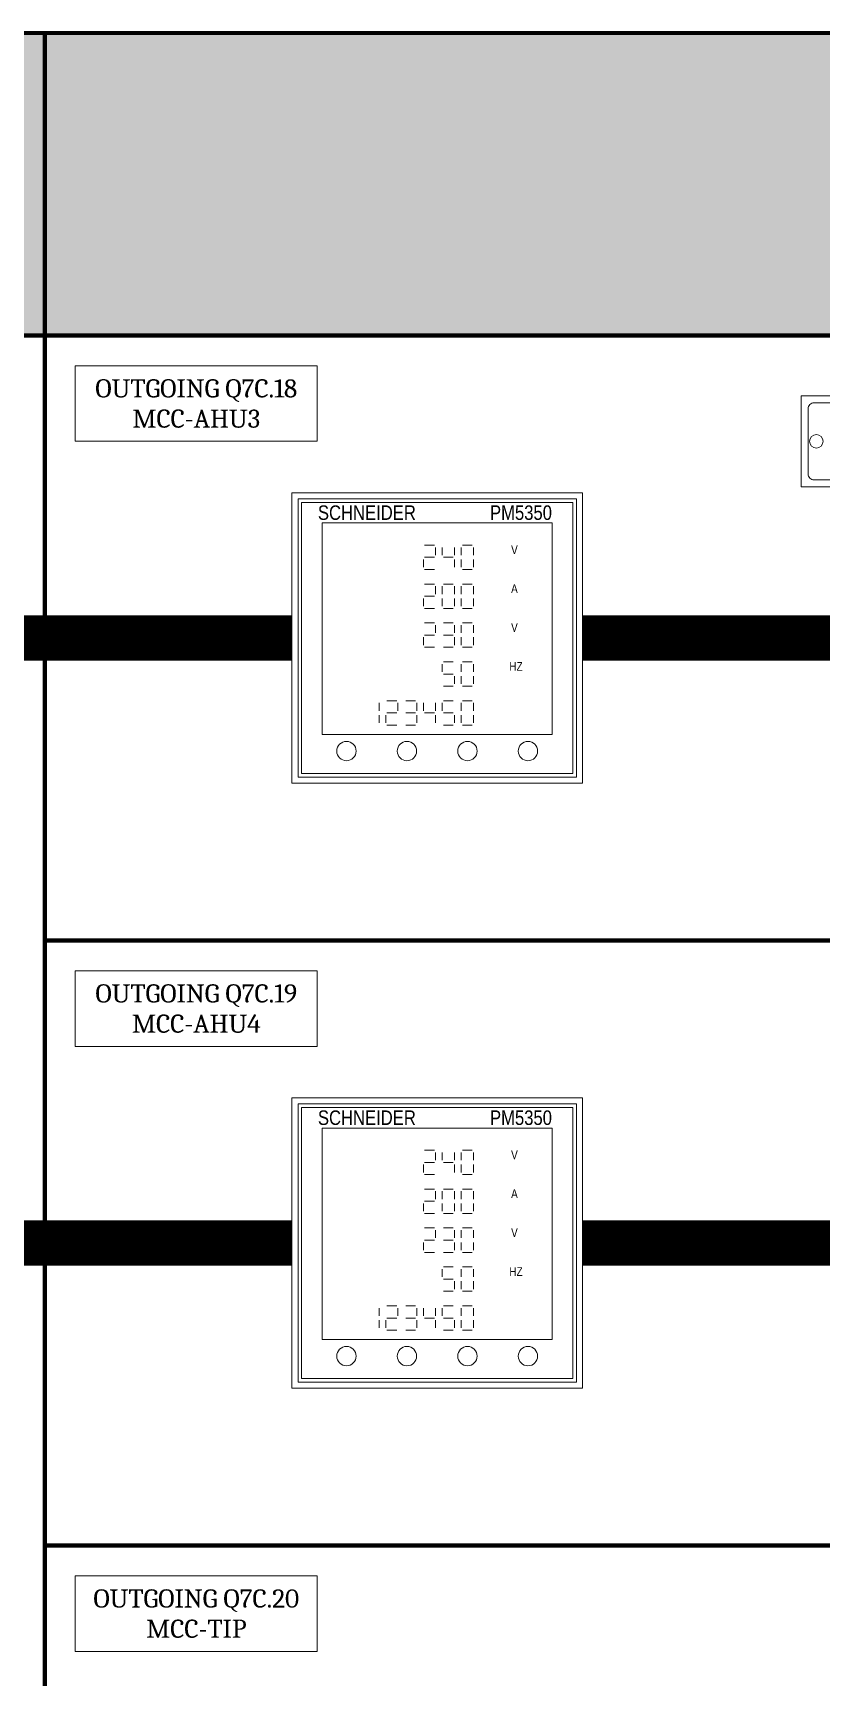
# Model space of a CAD drawing. Header units: millimetres. Extents: x -116965 to 323937, y 291661 to 566926.
# Drawn here: x -45236 to -44976, y 306494 to 307037 of the extents above; entities that cross this region are included whole.
import ezdxf
from ezdxf.enums import TextEntityAlignment as Align

# ---------------------------------------------------------------- set-up
doc = ezdxf.new("R2010")
doc.units = ezdxf.units.MM
doc.layers.get('0').update_dxf_attribs({"lineweight": 18})
doc.layers.add('BASE', color=7, linetype='Continuous', lineweight=15)
doc.layers.add('hw_Text', color=7, linetype='Continuous', lineweight=13)
doc.layers.add('C00-00-00', color=7, linetype='Continuous')
doc.layers.add('dien', color=2, linetype='Continuous')
doc.layers.add('C34-3A-40', color=7, linetype='Continuous', true_color=0x343a40)
doc.layers.add('C62-64-69', color=7, linetype='Continuous', true_color=0x626469)
doc.styles.add('hw_Block.', font='Cambria.ttf')
doc.styles.add('hwTech', font='Cambria.ttf')
doc.styles.add('VnArial', font='')
doc.styles.get('VnArial').set_extended_font_data('.VnArial NarrowH')

# ---------------------------------------------------------------- blocks, each defined once
blk = doc.blocks.new('1232')
at = {"color": 7, "linetype": 'Continuous', "lineweight": 13}
for p, q in [((43.84, 78.67), (47.07, 78.67)), ((47.48, 77.94), (47.48, 75.37)), ((49.66, 77.94), (49.66, 75.37)), ((53.72, 77.94), (53.72, 75.37)), ((55.9, 77.94), (55.9, 75.37)), ((56.31, 78.67), (59.54, 78.67)), ((59.95, 77.94), (59.95, 75.37)), ((43.43, 71.35), (43.43, 73.92)), ((43.84, 74.65), (47.07, 74.65)), ((50.08, 74.65), (53.3, 74.65)), ((53.72, 71.35), (53.72, 73.92)), ((55.9, 71.35), (55.9, 73.92)), ((59.95, 71.35), (59.95, 73.92)), ((43.84, 70.62), (47.07, 70.62)), ((43.84, 65.82), (47.07, 65.82)), ((50.08, 65.82), (53.3, 65.82)), ((56.31, 70.62), (59.54, 70.62)), ((56.31, 65.82), (59.54, 65.82)), ((43.43, 58.49), (43.43, 61.06)), ((43.84, 61.79), (47.07, 61.79)), ((47.48, 65.09), (47.48, 62.52)), ((49.66, 65.09), (49.66, 62.52)), ((49.66, 58.49), (49.66, 61.06)), ((53.72, 65.09), (53.72, 62.52)), ((53.72, 58.49), (53.72, 61.06)), ((55.9, 65.09), (55.9, 62.52)), ((55.9, 58.49), (55.9, 61.06)), ((59.95, 65.09), (59.95, 62.52)), ((59.95, 58.49), (59.95, 61.06)), ((43.84, 57.77), (47.07, 57.77)), ((50.08, 57.77), (53.3, 57.77)), ((56.31, 57.77), (59.54, 57.77)), ((43.84, 52.96), (47.07, 52.96)), ((43.84, 48.94), (47.07, 48.94)), ((47.48, 52.23), (47.48, 49.66)), ((50.08, 52.96), (53.3, 52.96)), ((50.08, 48.94), (53.3, 48.94)), ((53.72, 52.23), (53.72, 49.66)), ((55.9, 52.23), (55.9, 49.66)), ((56.31, 52.96), (59.54, 52.96)), ((59.95, 52.23), (59.95, 49.66)), ((43.43, 45.64), (43.43, 48.21)), ((43.84, 44.91), (47.07, 44.91)), ((50.08, 44.91), (53.3, 44.91)), ((53.72, 45.64), (53.72, 48.21)), ((55.9, 45.64), (55.9, 48.21)), ((56.31, 44.91), (59.54, 44.91)), ((59.95, 45.64), (59.95, 48.21)), ((49.66, 39.38), (49.66, 36.81)), ((50.08, 40.1), (53.3, 40.1)), ((55.9, 39.38), (55.9, 36.81)), ((56.31, 40.1), (59.54, 40.1)), ((59.95, 39.38), (59.95, 36.81)), ((50.08, 36.08), (53.3, 36.08)), ((53.72, 32.78), (53.72, 35.35)), ((55.9, 32.78), (55.9, 35.35)), ((59.95, 32.78), (59.95, 35.35)), ((31.38, 27.23), (34.61, 27.23)), ((37.61, 27.23), (40.84, 27.23)), ((50.08, 32.06), (53.3, 32.06)), ((50.08, 27.23), (53.3, 27.23)), ((56.31, 32.06), (59.54, 32.06)), ((56.31, 27.23), (59.54, 27.23)), ((28.79, 26.5), (28.79, 23.93)), ((28.79, 19.91), (28.79, 22.47)), ((30.97, 19.91), (30.97, 22.47)), ((31.38, 23.2), (34.61, 23.2)), ((35.02, 26.5), (35.02, 23.93)), ((37.61, 23.2), (40.84, 23.2)), ((41.25, 26.5), (41.25, 23.93)), ((41.25, 19.91), (41.25, 22.47)), ((43.43, 26.5), (43.43, 23.93)), ((43.84, 23.2), (47.07, 23.2)), ((47.48, 26.5), (47.48, 23.93)), ((47.48, 19.91), (47.48, 22.47)), ((49.66, 26.5), (49.66, 23.93)), ((50.08, 23.2), (53.3, 23.2)), ((53.72, 19.91), (53.72, 22.47)), ((55.9, 26.5), (55.9, 23.93)), ((55.9, 19.91), (55.9, 22.47)), ((59.95, 26.5), (59.95, 23.93)), ((59.95, 19.91), (59.95, 22.47)), ((31.38, 19.18), (34.61, 19.18)), ((37.61, 19.18), (40.84, 19.18)), ((50.08, 19.18), (53.3, 19.18)), ((56.31, 19.18), (59.54, 19.18))]:
    blk.add_line(p, q, dxfattribs=at)
at = {"layer": 'BASE', "lineweight": 13}
for points in [[(96, 0), (0, 0), (0, 96), (96, 96)], [(3.2, 3.2), (92.8, 3.2), (92.8, 92.8), (3.2, 92.8)], [(10, 16.06), (86, 16.06), (86, 86), (10, 86)]]:
    blk.add_lwpolyline(points, close=True, dxfattribs=at)
at = {"layer": 'BASE', "color": 3, "lineweight": 13}
blk.add_lwpolyline([(2, 2), (94, 2), (94, 94), (2, 94)], close=True, dxfattribs=at)
at = {"layer": 'BASE', "lineweight": 13}
for centre in [(18, 10.61), (38, 10.61), (58, 10.61), (78, 10.61)]:
    blk.add_circle(centre, 3.2, dxfattribs=at)
at = {"layer": 'hw_Text', "lineweight": 13, "style": 'VnArial'}
for s, height, p in [('Schneider', 4.8, (24.76, 89.41)), ('V', 2.88, (73.53, 77.14)), ('A', 2.88, (73.53, 64.28)), ('V', 2.88, (73.53, 51.43)), ('Hz', 2.88, (74.05, 38.57))]:
    blk.add_text(s, height=height, rotation=360, dxfattribs=at).set_placement(p, align=Align.MIDDLE_CENTER)
at = {"layer": 'hw_Text', "color": 1, "lineweight": 13, "style": 'VnArial'}
blk.add_text('PM5350', height=4.8, rotation=360, dxfattribs=at).set_placement((75.69, 89.41), align=Align.MIDDLE_CENTER)
blk = doc.blocks.new('QƯEQWQWEQWE')
at = {"color": 0, "lineweight": 13, "ltscale": 100}
blk.add_lwpolyline([(60414.52, 346788.3), (60214.52, 346788.3), (60214.52, 346818.3), (60414.52, 346818.3)], close=True, dxfattribs=at)
blk.add_lwpolyline([(60410.27, 346790.55), (60218.77, 346790.55, -0.414214), (60216.77, 346792.55), (60216.77, 346814.06, -0.414214), (60218.77, 346816.06), (60410.27, 346816.06, -0.414214), (60412.27, 346814.06), (60412.27, 346792.55, -0.414214)], format="xyb", close=True, dxfattribs=at)
at = {"color": 7}
for centre in [(60219.52, 346803.3), (60409.52, 346803.3)]:
    blk.add_circle(centre, 2.25, dxfattribs=at)
at = {"lineweight": -3, "ltscale": 5, "insert": (60314.57, 346808.64), "char_height": 7.5, "attachment_point": 5, "style": 'hwTech'}
blk.add_mtext_dynamic_manual_height_columns('COLUMN NUMBER', width=145.0456, gutter_width=12, heights=[0], dxfattribs=at)
at = {"layer": 'dien', "color": 6, "linetype": 'Continuous', "lineweight": 30, "insert": (60314.57, 346799.61), "char_height": 15, "width": 248.9403, "attachment_point": 5, "style": 'hwTech'}
blk.add_mtext('{\\H0.3667x;3P4W - 400/230VAC} ', dxfattribs=at)
blk = doc.blocks.new('Load Outgoingx')
at = {"color": 0, "lineweight": 5, "ltscale": 0.7}
blk.add_lwpolyline([(10, -10), (10, -35), (90, -35), (90, -10)], close=True, dxfattribs=at)
at = {"color": 0, "lineweight": 5, "style": 'hw_Block.'}
for tag, p in [('LINE1', (50, -17.5)), ('LINE2', (50, -27.5))]:
    blk.add_attdef(tag, text='', height=6, dxfattribs=at).set_placement(p, align=Align.MIDDLE_CENTER)

msp = doc.modelspace()

# ---------------------------------------------------------------- hatches: boundary and pattern name
at = {"layer": 'C34-3A-40'}
h = msp.add_hatch(color=256, dxfattribs=at)
h.dxf.hatch_style = 2
h.paths.add_polyline_path([(-45432.267431, 307037.046927), (-45232.295346, 307037.046927), (-45232.295346, 306937.060883), (-45432.267431, 306937.060883)])
h = msp.add_hatch(color=256, dxfattribs=at)
h.dxf.hatch_style = 2
h.paths.add_polyline_path([(-45232.295346, 307037.046927), (-44532.393056, 307037.046927), (-44532.393056, 306937.060883), (-45232.295346, 306937.060883)])
at = {"layer": 'C62-64-69'}
h = msp.add_hatch(color=256, dxfattribs=at)
h.dxf.hatch_style = 2
h.paths.add_polyline_path([(-45232.295346, 307028.048183), (-45200.299812, 307028.048183), (-45200.299812, 307021.049158), (-45232.295346, 307021.049158)])
h = msp.add_hatch(color=256, dxfattribs=at)
h.dxf.hatch_style = 2
h.paths.add_polyline_path([(-45200.299812, 307028.048183), (-45168.304281, 307028.048183), (-45168.304281, 307021.049158), (-45200.299812, 307021.049158)])
h = msp.add_hatch(color=256, dxfattribs=at)
h.dxf.hatch_style = 2
h.paths.add_polyline_path([(-45200.299812, 307028.048183), (-45168.304281, 307028.048183), (-45168.304281, 307021.049158), (-45200.299812, 307021.049158)])
h = msp.add_hatch(color=256, dxfattribs=at)
h.dxf.hatch_style = 2
h.paths.add_polyline_path([(-45168.304281, 307028.048183), (-45136.308746, 307028.048183), (-45136.308746, 307021.049158), (-45168.304281, 307021.049158)])
h = msp.add_hatch(color=256, dxfattribs=at)
h.dxf.hatch_style = 2
h.paths.add_polyline_path([(-45168.304281, 307028.048183), (-45136.308746, 307028.048183), (-45136.308746, 307021.049158), (-45168.304281, 307021.049158)])
h = msp.add_hatch(color=256, dxfattribs=at)
h.dxf.hatch_style = 2
h.paths.add_polyline_path([(-45136.308746, 307028.048183), (-45104.313212, 307028.048183), (-45104.313212, 307021.049158), (-45136.308746, 307021.049158)])
h = msp.add_hatch(color=256, dxfattribs=at)
h.dxf.hatch_style = 2
h.paths.add_polyline_path([(-45104.313212, 307028.048183), (-45072.317681, 307028.048183), (-45072.317681, 307021.049158), (-45104.313212, 307021.049158)])
h = msp.add_hatch(color=256, dxfattribs=at)
h.dxf.hatch_style = 2
h.paths.add_polyline_path([(-45104.313212, 307028.048183), (-45072.317681, 307028.048183), (-45072.317681, 307021.049158), (-45104.313212, 307021.049158)])
h = msp.add_hatch(color=256, dxfattribs=at)
h.dxf.hatch_style = 2
h.paths.add_polyline_path([(-45072.317681, 307028.048183), (-45040.322146, 307028.048183), (-45040.322146, 307021.049158), (-45072.317681, 307021.049158)])
h = msp.add_hatch(color=256, dxfattribs=at)
h.dxf.hatch_style = 2
h.paths.add_polyline_path([(-45072.317681, 307028.048183), (-45040.322146, 307028.048183), (-45040.322146, 307021.049158), (-45072.317681, 307021.049158)])
h = msp.add_hatch(color=256, dxfattribs=at)
h.dxf.hatch_style = 2
h.paths.add_polyline_path([(-45040.322146, 307028.048183), (-45008.326612, 307028.048183), (-45008.326612, 307021.049158), (-45040.322146, 307021.049158)])
h = msp.add_hatch(color=256, dxfattribs=at)
h.dxf.hatch_style = 2
h.paths.add_polyline_path([(-45040.322146, 307028.048183), (-45008.326612, 307028.048183), (-45008.326612, 307021.049158), (-45040.322146, 307021.049158)])
h = msp.add_hatch(color=256, dxfattribs=at)
h.dxf.hatch_style = 2
h.paths.add_polyline_path([(-45008.326612, 307028.048183), (-44976.331081, 307028.048183), (-44976.331081, 307021.049158), (-45008.326612, 307021.049158)])
h = msp.add_hatch(color=256, dxfattribs=at)
h.dxf.hatch_style = 2
h.paths.add_polyline_path([(-45008.326612, 307028.048183), (-44976.331081, 307028.048183), (-44976.331081, 307021.049158), (-45008.326612, 307021.049158)])
h = msp.add_hatch(color=256, dxfattribs=at)
h.dxf.hatch_style = 2
h.paths.add_polyline_path([(-44976.331081, 307028.048183), (-44944.335546, 307028.048183), (-44944.335546, 307021.049158), (-44976.331081, 307021.049158)])
h = msp.add_hatch(color=256, dxfattribs=at)
h.dxf.hatch_style = 2
h.paths.add_polyline_path([(-45232.295346, 307021.049158), (-45200.299812, 307021.049158), (-45200.299812, 307019.049439), (-45232.295346, 307019.049439)])
h = msp.add_hatch(color=256, dxfattribs=at)
h.dxf.hatch_style = 2
h.paths.add_polyline_path([(-45232.295346, 307019.049439), (-45200.299812, 307019.049439), (-45200.299812, 307012.050414), (-45232.295346, 307012.050414)])
h = msp.add_hatch(color=256, dxfattribs=at)
h.dxf.hatch_style = 2
h.paths.add_polyline_path([(-45200.299812, 307021.049158), (-45168.304281, 307021.049158), (-45168.304281, 307019.049439), (-45200.299812, 307019.049439)])
h = msp.add_hatch(color=256, dxfattribs=at)
h.dxf.hatch_style = 2
h.paths.add_polyline_path([(-45200.299812, 307021.049158), (-45168.304281, 307021.049158), (-45168.304281, 307019.049439), (-45200.299812, 307019.049439)])
h = msp.add_hatch(color=256, dxfattribs=at)
h.dxf.hatch_style = 2
h.paths.add_polyline_path([(-45200.299812, 307019.049439), (-45168.304281, 307019.049439), (-45168.304281, 307012.050414), (-45200.299812, 307012.050414)])
h = msp.add_hatch(color=256, dxfattribs=at)
h.dxf.hatch_style = 2
h.paths.add_polyline_path([(-45200.299812, 307019.049439), (-45168.304281, 307019.049439), (-45168.304281, 307012.050414), (-45200.299812, 307012.050414)])
h = msp.add_hatch(color=256, dxfattribs=at)
h.dxf.hatch_style = 2
h.paths.add_polyline_path([(-45168.304281, 307021.049158), (-45136.308746, 307021.049158), (-45136.308746, 307019.049439), (-45168.304281, 307019.049439)])
h = msp.add_hatch(color=256, dxfattribs=at)
h.dxf.hatch_style = 2
h.paths.add_polyline_path([(-45168.304281, 307021.049158), (-45136.308746, 307021.049158), (-45136.308746, 307019.049439), (-45168.304281, 307019.049439)])
h = msp.add_hatch(color=256, dxfattribs=at)
h.dxf.hatch_style = 2
h.paths.add_polyline_path([(-45168.304281, 307019.049439), (-45136.308746, 307019.049439), (-45136.308746, 307012.050414), (-45168.304281, 307012.050414)])
h = msp.add_hatch(color=256, dxfattribs=at)
h.dxf.hatch_style = 2
h.paths.add_polyline_path([(-45168.304281, 307019.049439), (-45136.308746, 307019.049439), (-45136.308746, 307012.050414), (-45168.304281, 307012.050414)])
h = msp.add_hatch(color=256, dxfattribs=at)
h.dxf.hatch_style = 2
h.paths.add_polyline_path([(-45136.308746, 307021.049158), (-45104.313212, 307021.049158), (-45104.313212, 307019.049439), (-45136.308746, 307019.049439)])
h = msp.add_hatch(color=256, dxfattribs=at)
h.dxf.hatch_style = 2
h.paths.add_polyline_path([(-45136.308746, 307019.049439), (-45104.313212, 307019.049439), (-45104.313212, 307012.050414), (-45136.308746, 307012.050414)])
h = msp.add_hatch(color=256, dxfattribs=at)
h.dxf.hatch_style = 2
h.paths.add_polyline_path([(-45104.313212, 307021.049158), (-45072.317681, 307021.049158), (-45072.317681, 307019.049439), (-45104.313212, 307019.049439)])
h = msp.add_hatch(color=256, dxfattribs=at)
h.dxf.hatch_style = 2
h.paths.add_polyline_path([(-45104.313212, 307021.049158), (-45072.317681, 307021.049158), (-45072.317681, 307019.049439), (-45104.313212, 307019.049439)])
h = msp.add_hatch(color=256, dxfattribs=at)
h.dxf.hatch_style = 2
h.paths.add_polyline_path([(-45104.313212, 307019.049439), (-45072.317681, 307019.049439), (-45072.317681, 307012.050414), (-45104.313212, 307012.050414)])
h = msp.add_hatch(color=256, dxfattribs=at)
h.dxf.hatch_style = 2
h.paths.add_polyline_path([(-45104.313212, 307019.049439), (-45072.317681, 307019.049439), (-45072.317681, 307012.050414), (-45104.313212, 307012.050414)])
h = msp.add_hatch(color=256, dxfattribs=at)
h.dxf.hatch_style = 2
h.paths.add_polyline_path([(-45072.317681, 307021.049158), (-45040.322146, 307021.049158), (-45040.322146, 307019.049439), (-45072.317681, 307019.049439)])
h = msp.add_hatch(color=256, dxfattribs=at)
h.dxf.hatch_style = 2
h.paths.add_polyline_path([(-45072.317681, 307021.049158), (-45040.322146, 307021.049158), (-45040.322146, 307019.049439), (-45072.317681, 307019.049439)])
h = msp.add_hatch(color=256, dxfattribs=at)
h.dxf.hatch_style = 2
h.paths.add_polyline_path([(-45072.317681, 307019.049439), (-45040.322146, 307019.049439), (-45040.322146, 307012.050414), (-45072.317681, 307012.050414)])
h = msp.add_hatch(color=256, dxfattribs=at)
h.dxf.hatch_style = 2
h.paths.add_polyline_path([(-45072.317681, 307019.049439), (-45040.322146, 307019.049439), (-45040.322146, 307012.050414), (-45072.317681, 307012.050414)])
h = msp.add_hatch(color=256, dxfattribs=at)
h.dxf.hatch_style = 2
h.paths.add_polyline_path([(-45040.322146, 307021.049158), (-45008.326612, 307021.049158), (-45008.326612, 307019.049439), (-45040.322146, 307019.049439)])
h = msp.add_hatch(color=256, dxfattribs=at)
h.dxf.hatch_style = 2
h.paths.add_polyline_path([(-45040.322146, 307021.049158), (-45008.326612, 307021.049158), (-45008.326612, 307019.049439), (-45040.322146, 307019.049439)])
h = msp.add_hatch(color=256, dxfattribs=at)
h.dxf.hatch_style = 2
h.paths.add_polyline_path([(-45040.322146, 307019.049439), (-45008.326612, 307019.049439), (-45008.326612, 307012.050414), (-45040.322146, 307012.050414)])
h = msp.add_hatch(color=256, dxfattribs=at)
h.dxf.hatch_style = 2
h.paths.add_polyline_path([(-45040.322146, 307019.049439), (-45008.326612, 307019.049439), (-45008.326612, 307012.050414), (-45040.322146, 307012.050414)])
h = msp.add_hatch(color=256, dxfattribs=at)
h.dxf.hatch_style = 2
h.paths.add_polyline_path([(-45008.326612, 307021.049158), (-44976.331081, 307021.049158), (-44976.331081, 307019.049439), (-45008.326612, 307019.049439)])
h = msp.add_hatch(color=256, dxfattribs=at)
h.dxf.hatch_style = 2
h.paths.add_polyline_path([(-45008.326612, 307021.049158), (-44976.331081, 307021.049158), (-44976.331081, 307019.049439), (-45008.326612, 307019.049439)])
h = msp.add_hatch(color=256, dxfattribs=at)
h.dxf.hatch_style = 2
h.paths.add_polyline_path([(-45008.326612, 307019.049439), (-44976.331081, 307019.049439), (-44976.331081, 307012.050414), (-45008.326612, 307012.050414)])
h = msp.add_hatch(color=256, dxfattribs=at)
h.dxf.hatch_style = 2
h.paths.add_polyline_path([(-45008.326612, 307019.049439), (-44976.331081, 307019.049439), (-44976.331081, 307012.050414), (-45008.326612, 307012.050414)])
h = msp.add_hatch(color=256, dxfattribs=at)
h.dxf.hatch_style = 2
h.paths.add_polyline_path([(-44976.331081, 307021.049158), (-44944.335546, 307021.049158), (-44944.335546, 307019.049439), (-44976.331081, 307019.049439)])
h = msp.add_hatch(color=256, dxfattribs=at)
h.dxf.hatch_style = 2
h.paths.add_polyline_path([(-44976.331081, 307019.049439), (-44944.335546, 307019.049439), (-44944.335546, 307012.050414), (-44976.331081, 307012.050414)])
h = msp.add_hatch(color=256, dxfattribs=at)
h.dxf.hatch_style = 2
h.paths.add_polyline_path([(-45232.295346, 307012.050414), (-45200.299812, 307012.050414), (-45200.299812, 307010.050695), (-45232.295346, 307010.050695)])
h = msp.add_hatch(color=256, dxfattribs=at)
h.dxf.hatch_style = 2
h.paths.add_polyline_path([(-45232.295346, 307010.050695), (-45200.299812, 307010.050695), (-45200.299812, 307003.05167), (-45232.295346, 307003.05167)])
h = msp.add_hatch(color=256, dxfattribs=at)
h.dxf.hatch_style = 2
h.paths.add_polyline_path([(-45200.299812, 307012.050414), (-45168.304281, 307012.050414), (-45168.304281, 307010.050695), (-45200.299812, 307010.050695)])
h = msp.add_hatch(color=256, dxfattribs=at)
h.dxf.hatch_style = 2
h.paths.add_polyline_path([(-45200.299812, 307012.050414), (-45168.304281, 307012.050414), (-45168.304281, 307010.050695), (-45200.299812, 307010.050695)])
h = msp.add_hatch(color=256, dxfattribs=at)
h.dxf.hatch_style = 2
h.paths.add_polyline_path([(-45200.299812, 307010.050695), (-45168.304281, 307010.050695), (-45168.304281, 307003.05167), (-45200.299812, 307003.05167)])
h = msp.add_hatch(color=256, dxfattribs=at)
h.dxf.hatch_style = 2
h.paths.add_polyline_path([(-45200.299812, 307010.050695), (-45168.304281, 307010.050695), (-45168.304281, 307003.05167), (-45200.299812, 307003.05167)])
h = msp.add_hatch(color=256, dxfattribs=at)
h.dxf.hatch_style = 2
h.paths.add_polyline_path([(-45168.304281, 307012.050414), (-45136.308746, 307012.050414), (-45136.308746, 307010.050695), (-45168.304281, 307010.050695)])
h = msp.add_hatch(color=256, dxfattribs=at)
h.dxf.hatch_style = 2
h.paths.add_polyline_path([(-45168.304281, 307012.050414), (-45136.308746, 307012.050414), (-45136.308746, 307010.050695), (-45168.304281, 307010.050695)])
h = msp.add_hatch(color=256, dxfattribs=at)
h.dxf.hatch_style = 2
h.paths.add_polyline_path([(-45168.304281, 307010.050695), (-45136.308746, 307010.050695), (-45136.308746, 307003.05167), (-45168.304281, 307003.05167)])
h = msp.add_hatch(color=256, dxfattribs=at)
h.dxf.hatch_style = 2
h.paths.add_polyline_path([(-45168.304281, 307010.050695), (-45136.308746, 307010.050695), (-45136.308746, 307003.05167), (-45168.304281, 307003.05167)])
h = msp.add_hatch(color=256, dxfattribs=at)
h.dxf.hatch_style = 2
h.paths.add_polyline_path([(-45136.308746, 307012.050414), (-45104.313212, 307012.050414), (-45104.313212, 307010.050695), (-45136.308746, 307010.050695)])
h = msp.add_hatch(color=256, dxfattribs=at)
h.dxf.hatch_style = 2
h.paths.add_polyline_path([(-45136.308746, 307010.050695), (-45104.313212, 307010.050695), (-45104.313212, 307003.05167), (-45136.308746, 307003.05167)])
h = msp.add_hatch(color=256, dxfattribs=at)
h.dxf.hatch_style = 2
h.paths.add_polyline_path([(-45104.313212, 307012.050414), (-45072.317681, 307012.050414), (-45072.317681, 307010.050695), (-45104.313212, 307010.050695)])
h = msp.add_hatch(color=256, dxfattribs=at)
h.dxf.hatch_style = 2
h.paths.add_polyline_path([(-45104.313212, 307012.050414), (-45072.317681, 307012.050414), (-45072.317681, 307010.050695), (-45104.313212, 307010.050695)])
h = msp.add_hatch(color=256, dxfattribs=at)
h.dxf.hatch_style = 2
h.paths.add_polyline_path([(-45104.313212, 307010.050695), (-45072.317681, 307010.050695), (-45072.317681, 307003.05167), (-45104.313212, 307003.05167)])
h = msp.add_hatch(color=256, dxfattribs=at)
h.dxf.hatch_style = 2
h.paths.add_polyline_path([(-45104.313212, 307010.050695), (-45072.317681, 307010.050695), (-45072.317681, 307003.05167), (-45104.313212, 307003.05167)])
h = msp.add_hatch(color=256, dxfattribs=at)
h.dxf.hatch_style = 2
h.paths.add_polyline_path([(-45072.317681, 307012.050414), (-45040.322146, 307012.050414), (-45040.322146, 307010.050695), (-45072.317681, 307010.050695)])
h = msp.add_hatch(color=256, dxfattribs=at)
h.dxf.hatch_style = 2
h.paths.add_polyline_path([(-45072.317681, 307012.050414), (-45040.322146, 307012.050414), (-45040.322146, 307010.050695), (-45072.317681, 307010.050695)])
h = msp.add_hatch(color=256, dxfattribs=at)
h.dxf.hatch_style = 2
h.paths.add_polyline_path([(-45072.317681, 307010.050695), (-45040.322146, 307010.050695), (-45040.322146, 307003.05167), (-45072.317681, 307003.05167)])
h = msp.add_hatch(color=256, dxfattribs=at)
h.dxf.hatch_style = 2
h.paths.add_polyline_path([(-45072.317681, 307010.050695), (-45040.322146, 307010.050695), (-45040.322146, 307003.05167), (-45072.317681, 307003.05167)])
h = msp.add_hatch(color=256, dxfattribs=at)
h.dxf.hatch_style = 2
h.paths.add_polyline_path([(-45040.322146, 307012.050414), (-45008.326612, 307012.050414), (-45008.326612, 307010.050695), (-45040.322146, 307010.050695)])
h = msp.add_hatch(color=256, dxfattribs=at)
h.dxf.hatch_style = 2
h.paths.add_polyline_path([(-45040.322146, 307012.050414), (-45008.326612, 307012.050414), (-45008.326612, 307010.050695), (-45040.322146, 307010.050695)])
h = msp.add_hatch(color=256, dxfattribs=at)
h.dxf.hatch_style = 2
h.paths.add_polyline_path([(-45040.322146, 307010.050695), (-45008.326612, 307010.050695), (-45008.326612, 307003.05167), (-45040.322146, 307003.05167)])
h = msp.add_hatch(color=256, dxfattribs=at)
h.dxf.hatch_style = 2
h.paths.add_polyline_path([(-45040.322146, 307010.050695), (-45008.326612, 307010.050695), (-45008.326612, 307003.05167), (-45040.322146, 307003.05167)])
h = msp.add_hatch(color=256, dxfattribs=at)
h.dxf.hatch_style = 2
h.paths.add_polyline_path([(-45008.326612, 307012.050414), (-44976.331081, 307012.050414), (-44976.331081, 307010.050695), (-45008.326612, 307010.050695)])
h = msp.add_hatch(color=256, dxfattribs=at)
h.dxf.hatch_style = 2
h.paths.add_polyline_path([(-45008.326612, 307012.050414), (-44976.331081, 307012.050414), (-44976.331081, 307010.050695), (-45008.326612, 307010.050695)])
h = msp.add_hatch(color=256, dxfattribs=at)
h.dxf.hatch_style = 2
h.paths.add_polyline_path([(-45008.326612, 307010.050695), (-44976.331081, 307010.050695), (-44976.331081, 307003.05167), (-45008.326612, 307003.05167)])
h = msp.add_hatch(color=256, dxfattribs=at)
h.dxf.hatch_style = 2
h.paths.add_polyline_path([(-45008.326612, 307010.050695), (-44976.331081, 307010.050695), (-44976.331081, 307003.05167), (-45008.326612, 307003.05167)])
h = msp.add_hatch(color=256, dxfattribs=at)
h.dxf.hatch_style = 2
h.paths.add_polyline_path([(-44976.331081, 307012.050414), (-44944.335546, 307012.050414), (-44944.335546, 307010.050695), (-44976.331081, 307010.050695)])
h = msp.add_hatch(color=256, dxfattribs=at)
h.dxf.hatch_style = 2
h.paths.add_polyline_path([(-44976.331081, 307010.050695), (-44944.335546, 307010.050695), (-44944.335546, 307003.05167), (-44976.331081, 307003.05167)])
h = msp.add_hatch(color=256, dxfattribs=at)
h.dxf.hatch_style = 2
h.paths.add_polyline_path([(-45232.295346, 307003.05167), (-45200.299812, 307003.05167), (-45200.299812, 307001.051952), (-45232.295346, 307001.051952)])
h = msp.add_hatch(color=256, dxfattribs=at)
h.dxf.hatch_style = 2
h.paths.add_polyline_path([(-45200.299812, 307003.05167), (-45168.304281, 307003.05167), (-45168.304281, 307001.051952), (-45200.299812, 307001.051952)])
h = msp.add_hatch(color=256, dxfattribs=at)
h.dxf.hatch_style = 2
h.paths.add_polyline_path([(-45200.299812, 307003.05167), (-45168.304281, 307003.05167), (-45168.304281, 307001.051952), (-45200.299812, 307001.051952)])
h = msp.add_hatch(color=256, dxfattribs=at)
h.dxf.hatch_style = 2
h.paths.add_polyline_path([(-45168.304281, 307003.05167), (-45136.308746, 307003.05167), (-45136.308746, 307001.051952), (-45168.304281, 307001.051952)])
h = msp.add_hatch(color=256, dxfattribs=at)
h.dxf.hatch_style = 2
h.paths.add_polyline_path([(-45168.304281, 307003.05167), (-45136.308746, 307003.05167), (-45136.308746, 307001.051952), (-45168.304281, 307001.051952)])
h = msp.add_hatch(color=256, dxfattribs=at)
h.dxf.hatch_style = 2
h.paths.add_polyline_path([(-45136.308746, 307003.05167), (-45104.313212, 307003.05167), (-45104.313212, 307001.051952), (-45136.308746, 307001.051952)])
h = msp.add_hatch(color=256, dxfattribs=at)
h.dxf.hatch_style = 2
h.paths.add_polyline_path([(-45104.313212, 307003.05167), (-45072.317681, 307003.05167), (-45072.317681, 307001.051952), (-45104.313212, 307001.051952)])
h = msp.add_hatch(color=256, dxfattribs=at)
h.dxf.hatch_style = 2
h.paths.add_polyline_path([(-45104.313212, 307003.05167), (-45072.317681, 307003.05167), (-45072.317681, 307001.051952), (-45104.313212, 307001.051952)])
h = msp.add_hatch(color=256, dxfattribs=at)
h.dxf.hatch_style = 2
h.paths.add_polyline_path([(-45072.317681, 307003.05167), (-45040.322146, 307003.05167), (-45040.322146, 307001.051952), (-45072.317681, 307001.051952)])
h = msp.add_hatch(color=256, dxfattribs=at)
h.dxf.hatch_style = 2
h.paths.add_polyline_path([(-45072.317681, 307003.05167), (-45040.322146, 307003.05167), (-45040.322146, 307001.051952), (-45072.317681, 307001.051952)])
h = msp.add_hatch(color=256, dxfattribs=at)
h.dxf.hatch_style = 2
h.paths.add_polyline_path([(-45040.322146, 307003.05167), (-45008.326612, 307003.05167), (-45008.326612, 307001.051952), (-45040.322146, 307001.051952)])
h = msp.add_hatch(color=256, dxfattribs=at)
h.dxf.hatch_style = 2
h.paths.add_polyline_path([(-45040.322146, 307003.05167), (-45008.326612, 307003.05167), (-45008.326612, 307001.051952), (-45040.322146, 307001.051952)])
h = msp.add_hatch(color=256, dxfattribs=at)
h.dxf.hatch_style = 2
h.paths.add_polyline_path([(-45008.326612, 307003.05167), (-44976.331081, 307003.05167), (-44976.331081, 307001.051952), (-45008.326612, 307001.051952)])
h = msp.add_hatch(color=256, dxfattribs=at)
h.dxf.hatch_style = 2
h.paths.add_polyline_path([(-45008.326612, 307003.05167), (-44976.331081, 307003.05167), (-44976.331081, 307001.051952), (-45008.326612, 307001.051952)])
h = msp.add_hatch(color=256, dxfattribs=at)
h.dxf.hatch_style = 2
h.paths.add_polyline_path([(-44976.331081, 307003.05167), (-44944.335546, 307003.05167), (-44944.335546, 307001.051952), (-44976.331081, 307001.051952)])
h = msp.add_hatch(color=256, dxfattribs=at)
h.dxf.hatch_style = 2
h.paths.add_polyline_path([(-45232.295346, 307001.051952), (-45200.299812, 307001.051952), (-45200.299812, 306994.052926), (-45232.295346, 306994.052926)])
h = msp.add_hatch(color=256, dxfattribs=at)
h.dxf.hatch_style = 2
h.paths.add_polyline_path([(-45200.299812, 307001.051952), (-45168.304281, 307001.051952), (-45168.304281, 306994.052926), (-45200.299812, 306994.052926)])
h = msp.add_hatch(color=256, dxfattribs=at)
h.dxf.hatch_style = 2
h.paths.add_polyline_path([(-45200.299812, 307001.051952), (-45168.304281, 307001.051952), (-45168.304281, 306994.052926), (-45200.299812, 306994.052926)])
h = msp.add_hatch(color=256, dxfattribs=at)
h.dxf.hatch_style = 2
h.paths.add_polyline_path([(-45168.304281, 307001.051952), (-45136.308746, 307001.051952), (-45136.308746, 306994.052926), (-45168.304281, 306994.052926)])
h = msp.add_hatch(color=256, dxfattribs=at)
h.dxf.hatch_style = 2
h.paths.add_polyline_path([(-45168.304281, 307001.051952), (-45136.308746, 307001.051952), (-45136.308746, 306994.052926), (-45168.304281, 306994.052926)])
h = msp.add_hatch(color=256, dxfattribs=at)
h.dxf.hatch_style = 2
h.paths.add_polyline_path([(-45136.308746, 307001.051952), (-45104.313212, 307001.051952), (-45104.313212, 306994.052926), (-45136.308746, 306994.052926)])
h = msp.add_hatch(color=256, dxfattribs=at)
h.dxf.hatch_style = 2
h.paths.add_polyline_path([(-45104.313212, 307001.051952), (-45072.317681, 307001.051952), (-45072.317681, 306994.052926), (-45104.313212, 306994.052926)])
h = msp.add_hatch(color=256, dxfattribs=at)
h.dxf.hatch_style = 2
h.paths.add_polyline_path([(-45104.313212, 307001.051952), (-45072.317681, 307001.051952), (-45072.317681, 306994.052926), (-45104.313212, 306994.052926)])
h = msp.add_hatch(color=256, dxfattribs=at)
h.dxf.hatch_style = 2
h.paths.add_polyline_path([(-45072.317681, 307001.051952), (-45040.322146, 307001.051952), (-45040.322146, 306994.052926), (-45072.317681, 306994.052926)])
h = msp.add_hatch(color=256, dxfattribs=at)
h.dxf.hatch_style = 2
h.paths.add_polyline_path([(-45072.317681, 307001.051952), (-45040.322146, 307001.051952), (-45040.322146, 306994.052926), (-45072.317681, 306994.052926)])
h = msp.add_hatch(color=256, dxfattribs=at)
h.dxf.hatch_style = 2
h.paths.add_polyline_path([(-45040.322146, 307001.051952), (-45008.326612, 307001.051952), (-45008.326612, 306994.052926), (-45040.322146, 306994.052926)])
h = msp.add_hatch(color=256, dxfattribs=at)
h.dxf.hatch_style = 2
h.paths.add_polyline_path([(-45040.322146, 307001.051952), (-45008.326612, 307001.051952), (-45008.326612, 306994.052926), (-45040.322146, 306994.052926)])
h = msp.add_hatch(color=256, dxfattribs=at)
h.dxf.hatch_style = 2
h.paths.add_polyline_path([(-45008.326612, 307001.051952), (-44976.331081, 307001.051952), (-44976.331081, 306994.052926), (-45008.326612, 306994.052926)])
h = msp.add_hatch(color=256, dxfattribs=at)
h.dxf.hatch_style = 2
h.paths.add_polyline_path([(-45008.326612, 307001.051952), (-44976.331081, 307001.051952), (-44976.331081, 306994.052926), (-45008.326612, 306994.052926)])
h = msp.add_hatch(color=256, dxfattribs=at)
h.dxf.hatch_style = 2
h.paths.add_polyline_path([(-44976.331081, 307001.051952), (-44944.335546, 307001.051952), (-44944.335546, 306994.052926), (-44976.331081, 306994.052926)])
h = msp.add_hatch(color=256, dxfattribs=at)
h.dxf.hatch_style = 2
h.paths.add_polyline_path([(-45232.295346, 306994.052926), (-45200.299812, 306994.052926), (-45200.299812, 306992.053208), (-45232.295346, 306992.053208)])
h = msp.add_hatch(color=256, dxfattribs=at)
h.dxf.hatch_style = 2
h.paths.add_polyline_path([(-45232.295346, 306992.053208), (-45200.299812, 306992.053208), (-45200.299812, 306985.054183), (-45232.295346, 306985.054183)])
h = msp.add_hatch(color=256, dxfattribs=at)
h.dxf.hatch_style = 2
h.paths.add_polyline_path([(-45200.299812, 306994.052926), (-45168.304281, 306994.052926), (-45168.304281, 306992.053208), (-45200.299812, 306992.053208)])
h = msp.add_hatch(color=256, dxfattribs=at)
h.dxf.hatch_style = 2
h.paths.add_polyline_path([(-45200.299812, 306994.052926), (-45168.304281, 306994.052926), (-45168.304281, 306992.053208), (-45200.299812, 306992.053208)])
h = msp.add_hatch(color=256, dxfattribs=at)
h.dxf.hatch_style = 2
h.paths.add_polyline_path([(-45200.299812, 306992.053208), (-45168.304281, 306992.053208), (-45168.304281, 306985.054183), (-45200.299812, 306985.054183)])
h = msp.add_hatch(color=256, dxfattribs=at)
h.dxf.hatch_style = 2
h.paths.add_polyline_path([(-45200.299812, 306992.053208), (-45168.304281, 306992.053208), (-45168.304281, 306985.054183), (-45200.299812, 306985.054183)])
h = msp.add_hatch(color=256, dxfattribs=at)
h.dxf.hatch_style = 2
h.paths.add_polyline_path([(-45168.304281, 306994.052926), (-45136.308746, 306994.052926), (-45136.308746, 306992.053208), (-45168.304281, 306992.053208)])
h = msp.add_hatch(color=256, dxfattribs=at)
h.dxf.hatch_style = 2
h.paths.add_polyline_path([(-45168.304281, 306994.052926), (-45136.308746, 306994.052926), (-45136.308746, 306992.053208), (-45168.304281, 306992.053208)])
h = msp.add_hatch(color=256, dxfattribs=at)
h.dxf.hatch_style = 2
h.paths.add_polyline_path([(-45168.304281, 306992.053208), (-45136.308746, 306992.053208), (-45136.308746, 306985.054183), (-45168.304281, 306985.054183)])
h = msp.add_hatch(color=256, dxfattribs=at)
h.dxf.hatch_style = 2
h.paths.add_polyline_path([(-45168.304281, 306992.053208), (-45136.308746, 306992.053208), (-45136.308746, 306985.054183), (-45168.304281, 306985.054183)])
h = msp.add_hatch(color=256, dxfattribs=at)
h.dxf.hatch_style = 2
h.paths.add_polyline_path([(-45136.308746, 306994.052926), (-45104.313212, 306994.052926), (-45104.313212, 306992.053208), (-45136.308746, 306992.053208)])
h = msp.add_hatch(color=256, dxfattribs=at)
h.dxf.hatch_style = 2
h.paths.add_polyline_path([(-45136.308746, 306992.053208), (-45104.313212, 306992.053208), (-45104.313212, 306985.054183), (-45136.308746, 306985.054183)])
h = msp.add_hatch(color=256, dxfattribs=at)
h.dxf.hatch_style = 2
h.paths.add_polyline_path([(-45104.313212, 306994.052926), (-45072.317681, 306994.052926), (-45072.317681, 306992.053208), (-45104.313212, 306992.053208)])
h = msp.add_hatch(color=256, dxfattribs=at)
h.dxf.hatch_style = 2
h.paths.add_polyline_path([(-45104.313212, 306994.052926), (-45072.317681, 306994.052926), (-45072.317681, 306992.053208), (-45104.313212, 306992.053208)])
h = msp.add_hatch(color=256, dxfattribs=at)
h.dxf.hatch_style = 2
h.paths.add_polyline_path([(-45104.313212, 306992.053208), (-45072.317681, 306992.053208), (-45072.317681, 306985.054183), (-45104.313212, 306985.054183)])
h = msp.add_hatch(color=256, dxfattribs=at)
h.dxf.hatch_style = 2
h.paths.add_polyline_path([(-45104.313212, 306992.053208), (-45072.317681, 306992.053208), (-45072.317681, 306985.054183), (-45104.313212, 306985.054183)])
h = msp.add_hatch(color=256, dxfattribs=at)
h.dxf.hatch_style = 2
h.paths.add_polyline_path([(-45072.317681, 306994.052926), (-45040.322146, 306994.052926), (-45040.322146, 306992.053208), (-45072.317681, 306992.053208)])
h = msp.add_hatch(color=256, dxfattribs=at)
h.dxf.hatch_style = 2
h.paths.add_polyline_path([(-45072.317681, 306994.052926), (-45040.322146, 306994.052926), (-45040.322146, 306992.053208), (-45072.317681, 306992.053208)])
h = msp.add_hatch(color=256, dxfattribs=at)
h.dxf.hatch_style = 2
h.paths.add_polyline_path([(-45072.317681, 306992.053208), (-45040.322146, 306992.053208), (-45040.322146, 306985.054183), (-45072.317681, 306985.054183)])
h = msp.add_hatch(color=256, dxfattribs=at)
h.dxf.hatch_style = 2
h.paths.add_polyline_path([(-45072.317681, 306992.053208), (-45040.322146, 306992.053208), (-45040.322146, 306985.054183), (-45072.317681, 306985.054183)])
h = msp.add_hatch(color=256, dxfattribs=at)
h.dxf.hatch_style = 2
h.paths.add_polyline_path([(-45040.322146, 306994.052926), (-45008.326612, 306994.052926), (-45008.326612, 306992.053208), (-45040.322146, 306992.053208)])
h = msp.add_hatch(color=256, dxfattribs=at)
h.dxf.hatch_style = 2
h.paths.add_polyline_path([(-45040.322146, 306994.052926), (-45008.326612, 306994.052926), (-45008.326612, 306992.053208), (-45040.322146, 306992.053208)])
h = msp.add_hatch(color=256, dxfattribs=at)
h.dxf.hatch_style = 2
h.paths.add_polyline_path([(-45040.322146, 306992.053208), (-45008.326612, 306992.053208), (-45008.326612, 306985.054183), (-45040.322146, 306985.054183)])
h = msp.add_hatch(color=256, dxfattribs=at)
h.dxf.hatch_style = 2
h.paths.add_polyline_path([(-45040.322146, 306992.053208), (-45008.326612, 306992.053208), (-45008.326612, 306985.054183), (-45040.322146, 306985.054183)])
h = msp.add_hatch(color=256, dxfattribs=at)
h.dxf.hatch_style = 2
h.paths.add_polyline_path([(-45008.326612, 306994.052926), (-44976.331081, 306994.052926), (-44976.331081, 306992.053208), (-45008.326612, 306992.053208)])
h = msp.add_hatch(color=256, dxfattribs=at)
h.dxf.hatch_style = 2
h.paths.add_polyline_path([(-45008.326612, 306994.052926), (-44976.331081, 306994.052926), (-44976.331081, 306992.053208), (-45008.326612, 306992.053208)])
h = msp.add_hatch(color=256, dxfattribs=at)
h.dxf.hatch_style = 2
h.paths.add_polyline_path([(-45008.326612, 306992.053208), (-44976.331081, 306992.053208), (-44976.331081, 306985.054183), (-45008.326612, 306985.054183)])
h = msp.add_hatch(color=256, dxfattribs=at)
h.dxf.hatch_style = 2
h.paths.add_polyline_path([(-45008.326612, 306992.053208), (-44976.331081, 306992.053208), (-44976.331081, 306985.054183), (-45008.326612, 306985.054183)])
h = msp.add_hatch(color=256, dxfattribs=at)
h.dxf.hatch_style = 2
h.paths.add_polyline_path([(-44976.331081, 306994.052926), (-44944.335546, 306994.052926), (-44944.335546, 306992.053208), (-44976.331081, 306992.053208)])
h = msp.add_hatch(color=256, dxfattribs=at)
h.dxf.hatch_style = 2
h.paths.add_polyline_path([(-44976.331081, 306992.053208), (-44944.335546, 306992.053208), (-44944.335546, 306985.054183), (-44976.331081, 306985.054183)])
h = msp.add_hatch(color=256, dxfattribs=at)
h.dxf.hatch_style = 2
h.paths.add_polyline_path([(-45232.295346, 306985.054183), (-45200.299812, 306985.054183), (-45200.299812, 306983.054464), (-45232.295346, 306983.054464)])
h = msp.add_hatch(color=256, dxfattribs=at)
h.dxf.hatch_style = 2
h.paths.add_polyline_path([(-45200.299812, 306985.054183), (-45168.304281, 306985.054183), (-45168.304281, 306983.054464), (-45200.299812, 306983.054464)])
h = msp.add_hatch(color=256, dxfattribs=at)
h.dxf.hatch_style = 2
h.paths.add_polyline_path([(-45200.299812, 306985.054183), (-45168.304281, 306985.054183), (-45168.304281, 306983.054464), (-45200.299812, 306983.054464)])
h = msp.add_hatch(color=256, dxfattribs=at)
h.dxf.hatch_style = 2
h.paths.add_polyline_path([(-45168.304281, 306985.054183), (-45136.308746, 306985.054183), (-45136.308746, 306983.054464), (-45168.304281, 306983.054464)])
h = msp.add_hatch(color=256, dxfattribs=at)
h.dxf.hatch_style = 2
h.paths.add_polyline_path([(-45168.304281, 306985.054183), (-45136.308746, 306985.054183), (-45136.308746, 306983.054464), (-45168.304281, 306983.054464)])
h = msp.add_hatch(color=256, dxfattribs=at)
h.dxf.hatch_style = 2
h.paths.add_polyline_path([(-45136.308746, 306985.054183), (-45104.313212, 306985.054183), (-45104.313212, 306983.054464), (-45136.308746, 306983.054464)])
h = msp.add_hatch(color=256, dxfattribs=at)
h.dxf.hatch_style = 2
h.paths.add_polyline_path([(-45104.313212, 306985.054183), (-45072.317681, 306985.054183), (-45072.317681, 306983.054464), (-45104.313212, 306983.054464)])
h = msp.add_hatch(color=256, dxfattribs=at)
h.dxf.hatch_style = 2
h.paths.add_polyline_path([(-45104.313212, 306985.054183), (-45072.317681, 306985.054183), (-45072.317681, 306983.054464), (-45104.313212, 306983.054464)])
h = msp.add_hatch(color=256, dxfattribs=at)
h.dxf.hatch_style = 2
h.paths.add_polyline_path([(-45072.317681, 306985.054183), (-45040.322146, 306985.054183), (-45040.322146, 306983.054464), (-45072.317681, 306983.054464)])
h = msp.add_hatch(color=256, dxfattribs=at)
h.dxf.hatch_style = 2
h.paths.add_polyline_path([(-45072.317681, 306985.054183), (-45040.322146, 306985.054183), (-45040.322146, 306983.054464), (-45072.317681, 306983.054464)])
h = msp.add_hatch(color=256, dxfattribs=at)
h.dxf.hatch_style = 2
h.paths.add_polyline_path([(-45040.322146, 306985.054183), (-45008.326612, 306985.054183), (-45008.326612, 306983.054464), (-45040.322146, 306983.054464)])
h = msp.add_hatch(color=256, dxfattribs=at)
h.dxf.hatch_style = 2
h.paths.add_polyline_path([(-45040.322146, 306985.054183), (-45008.326612, 306985.054183), (-45008.326612, 306983.054464), (-45040.322146, 306983.054464)])
h = msp.add_hatch(color=256, dxfattribs=at)
h.dxf.hatch_style = 2
h.paths.add_polyline_path([(-45008.326612, 306985.054183), (-44976.331081, 306985.054183), (-44976.331081, 306983.054464), (-45008.326612, 306983.054464)])
h = msp.add_hatch(color=256, dxfattribs=at)
h.dxf.hatch_style = 2
h.paths.add_polyline_path([(-45008.326612, 306985.054183), (-44976.331081, 306985.054183), (-44976.331081, 306983.054464), (-45008.326612, 306983.054464)])
h = msp.add_hatch(color=256, dxfattribs=at)
h.dxf.hatch_style = 2
h.paths.add_polyline_path([(-44976.331081, 306985.054183), (-44944.335546, 306985.054183), (-44944.335546, 306983.054464), (-44976.331081, 306983.054464)])

# ---------------------------------------------------------------- linework, layer by layer
at = {"color": 1, "lineweight": -3, "ltscale": 5, "const_width": 15}
for points in [[(-45150.656793, 306837.074842), (-45326.934673, 306837.074842)], [(-44920.321868, 306837.074842), (-45054.656793, 306837.074842)], [(-45150.656793, 306637.102759), (-45326.934673, 306637.102759)], [(-44920.321868, 306637.102759), (-45054.656793, 306637.102759)]]:
    msp.add_lwpolyline(points, dxfattribs=at)
at = {"layer": 'C00-00-00', "lineweight": 211}
for points in [[(-45432.267431, 307037.046927), (-45232.295346, 307037.046927), (-45232.295346, 306937.060883), (-45432.267431, 306937.060883)], [(-45232.295346, 307037.046927), (-44532.393056, 307037.046927), (-44532.393056, 304837.354008), (-45232.295346, 304837.354008)], [(-45232.295346, 307037.046927), (-44532.393056, 307037.046927), (-44532.393056, 306937.060883), (-45232.295346, 306937.060883)]]:
    msp.add_lwpolyline(points, close=True, dxfattribs=at)
at = {"layer": 'C00-00-00', "lineweight": 100}
for points in [[(-45432.267431, 306937.060883), (-45232.295346, 306937.060883), (-45232.295346, 304937.340052), (-45432.267431, 304937.340052)], [(-45232.295346, 306937.060883), (-44532.393056, 306937.060883), (-44532.393056, 306737.088802), (-45232.295346, 306737.088802)], [(-45232.295346, 306737.088802), (-44532.393056, 306737.088802), (-44532.393056, 306537.116717), (-45232.295346, 306537.116717)], [(-45232.295346, 306537.116717), (-44532.393056, 306537.116717), (-44532.393056, 306337.144633), (-45232.295346, 306337.144633)]]:
    msp.add_lwpolyline(points, close=True, dxfattribs=at)

# ---------------------------------------------------------------- block references
at = {"lineweight": -3}
for p, values in [((-45232.295346, 306937.060886), {'LINE2': 'MCC-AHU3', 'LINE1': 'OUTGOING Q7C.18'}), ((-45232.295346, 306737.088802), {'LINE2': 'MCC-AHU4', 'LINE1': 'OUTGOING Q7C.19'}), ((-45232.295346, 306537.116717), {'LINE2': 'MCC-TIP', 'LINE1': 'OUTGOING Q7C.20'})]:
    msp.add_blockref('Load Outgoingx', p, dxfattribs=at).add_auto_attribs(values)
msp.add_blockref('QƯEQWQWEQWE', (-105196.863554, -39901.243461), dxfattribs=at)
for p in [(-45150.656793, 306789.074842), (-45150.656793, 306589.102759)]:
    msp.add_blockref('1232', p)

doc.saveas('drawing.dxf')
